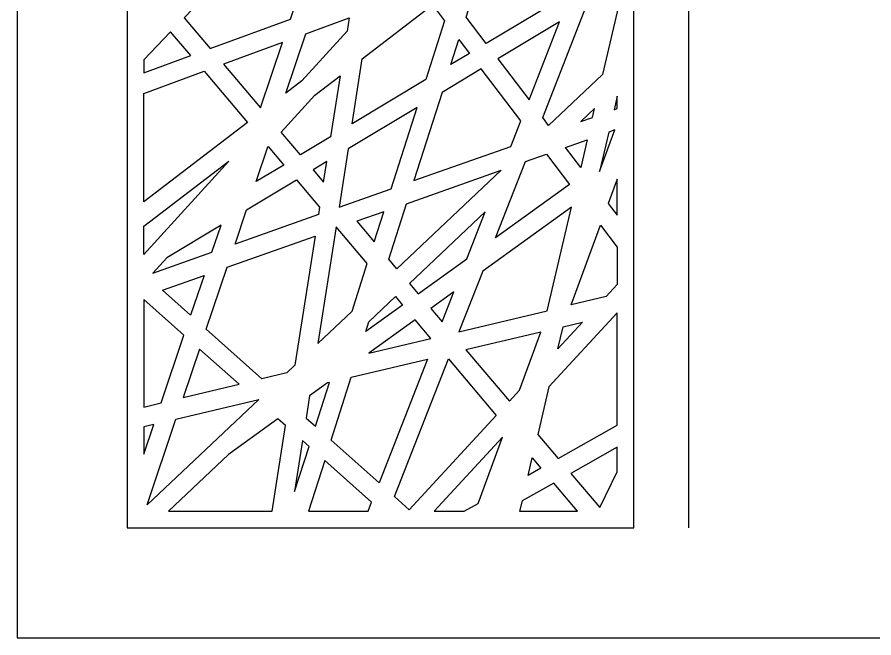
# Model space of a CAD drawing. Extents: x 1690 to 4866, y -39 to 2587.
# Drawn here: x 1690 to 3246, y -39 to 1088 of the extents above; entities that cross this region are included whole.
import ezdxf

# ---------------------------------------------------------------- set-up
doc = ezdxf.new("R2010")
doc.units = 0
doc.layers.add('LAYER_1', color=1, linetype='CONTINUOUS')

msp = doc.modelspace()

# ---------------------------------------------------------------- linework, layer by layer
at = {"layer": 'LAYER_1'}
msp.add_line((2910, 160.6), (2910, 2120.6), dxfattribs=at)
for points in [[(1690, -39.4), (4866.3, -39.4), (4866.3, 2587.2), (1690, 2587.2)], [(1890, 2120.6), (1890, 160.6), (2810, 160.6), (2810, 2120.6)], [(2271.8, 1336.9), (2255.5, 1358.2), (1993.4, 1086.5), (2040.5, 1030.9), (2186.7, 1084.5)], [(2696.1, 1132.8), (2541.9, 1040.3), (2505.4, 1088.1), (2532.9, 1174.3), (2742.4, 1251.2)], [(2724.3, 1109), (2780, 1142.5), (2780, 1097.3), (2753.3, 983.7), (2655.5, 891.3), (2644.7, 905.5)], [(2317, 1012.3), (2444.7, 1110.1), (2466.5, 1081.4), (2432.5, 974.5), (2298.5, 894)], [(2207, 972.2), (2178.3, 950.1), (2214.5, 1057.5), (2293.2, 1086.4), (2289.5, 1062.7)], [(2675.2, 1079.5), (2563.3, 1012.3), (2619.9, 938)], [(1920, 1010.5), (1920, 986.7), (2005.5, 1018.1), (1968.9, 1061.2)], [(2492.5, 1047.4), (2511.8, 1022.1), (2477.9, 1001.8)], [(2132.2, 923), (2172.3, 1042), (2064.7, 1002.5)], [(1920, 949.4), (2029.7, 989.6), (2108.5, 896.7), (1920, 752.4)], [(2230.8, 946.3), (2276.8, 981.5), (2259.4, 870.5), (2204.6, 837.6), (2169.5, 879)], [(2461.8, 951.3), (2410.7, 791), (2586.7, 853.3), (2604.9, 899.9), (2533.1, 994.1)], [(2780, 921.8), (2780, 944.3), (2774.2, 919.7)], [(2416.4, 924), (2291.5, 849), (2274.9, 742.9), (2369.3, 776.3)], [(2713.9, 898.4), (2735, 905.8), (2738.8, 921.8)], [(2747.9, 807.6), (2775.5, 883), (2764.7, 879.2)], [(2686, 851.3), (2725.5, 865.3), (2713.7, 815)], [(2145.3, 852.4), (2145.8, 852.9), (2174.2, 819.4), (2124, 789.2)], [(2074.3, 826.4), (1920, 657), (1920, 708.3)], [(2246.6, 788.3), (2252.4, 825.5), (2227.6, 810.6)], [(2651.3, 839.1), (2693.5, 783.8), (2559.2, 686.9), (2613.5, 825.7)], [(2569.5, 810.1), (2380, 631.1), (2365.3, 648.4), (2397.4, 749.1)], [(2106.7, 738), (2197.2, 792.3), (2239.4, 742.6), (2237.4, 729.6), (2085.8, 675.9)], [(2780, 793.6), (2763.8, 749.2), (2780, 728)], [(2338.6, 679.9), (2356, 734.5), (2307, 717.1)], [(2418.7, 585.6), (2506.9, 649.2), (2540.1, 734.1), (2402.7, 604.3)], [(2535.7, 626.8), (2492.6, 516.6), (2652.5, 554.8), (2696.7, 743)], [(2060.4, 710.1), (1961.7, 650.9), (1936.3, 623), (2043.8, 661.1)], [(2236.1, 495.1), (2298.5, 554), (2326.1, 640.5), (2269.3, 707.4)], [(2780, 602.4), (2759.8, 580.4), (2696.6, 565.3), (2749.6, 710.2), (2780, 670.3)], [(2071.6, 633.7), (2231.2, 690.3), (2194.6, 455.9), (2179.8, 441.9), (2134.8, 431.2), (2033.6, 521.2)], [(2005.2, 546.4), (1953.9, 592.1), (2029.6, 618.9)], [(2329.1, 534.8), (2377.2, 580.3), (2390.2, 565), (2323.4, 516.8)], [(2441.4, 558.8), (2462, 534.5), (2483.4, 589.1)], [(1920, 575.3), (1920, 379.9), (1951.5, 387.4), (1993, 510.4)], [(2780, 346.9), (2780, 550.8), (2655.9, 416.4), (2635.6, 330), (2672.6, 286.4)], [(2328.6, 477.4), (2441.6, 504.4), (2412.9, 538.2)], [(2672.2, 485.6), (2681.6, 525.8), (2717.1, 534.2)], [(2602.6, 410.3), (2641.3, 516.1), (2505.2, 483.6), (2584.3, 390.5)], [(1991.7, 397), (2093.3, 421.2), (2021.5, 485.1)], [(2296.9, 433.9), (2435.6, 467), (2347.6, 242), (2260.5, 319.4)], [(2473.3, 467.2), (2560.4, 364.6), (2402.2, 193.4), (2375.5, 217.2)], [(2254, 423.6), (2221.3, 400), (2215, 359.9), (2231.9, 344.9), (2257.2, 424.4)], [(2128.8, 393.7), (1926, 202.1), (1978.5, 357.8)], [(2177.4, 346.4), (2163.8, 358.6), (2074, 293.8), (1964.8, 190.6), (2153.1, 190.6)], [(1920, 294), (1938.3, 348.3), (1920, 343.9)], [(2194.1, 226.4), (2220.2, 308.4), (2208.5, 318.8)], [(2447.3, 190.6), (2502.3, 190.6), (2527.5, 204.8), (2571.4, 325)], [(2780, 306.7), (2695.7, 259.3), (2748.4, 197.2), (2780, 262.4)], [(2248.8, 283), (2219.4, 190.6), (2327.5, 190.6), (2334, 207.2)], [(2625.7, 287.7), (2641.5, 269), (2618.2, 255.8)], [(2664.6, 241.8), (2607.3, 209.5), (2602.8, 190.6), (2708, 190.6)]]:
    msp.add_lwpolyline(points, close=True, dxfattribs=at)

doc.saveas('drawing.dxf')
